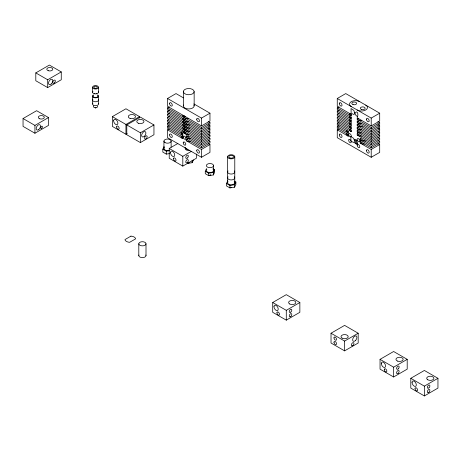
<?xml version="1.0" encoding="UTF-8"?>
<svg xmlns="http://www.w3.org/2000/svg" width="461" height="461" viewBox="0 0 461 461"><rect width="100%" height="100%" fill="white"/><g stroke="black" fill="none" stroke-linecap="round" stroke-linejoin="round"><path stroke-width="0.69" d="M169.619 153.588L166.277 154.107L162.842 152.13L162.842 149.185L164.099 146.483M187.489 163.419L192.174 162.693L193.43 159.99M212.936 168.795L214.647 169.786L214.647 172.235L213.391 174.944L208.706 175.67L205.278 173.688L205.278 171.238L206.534 168.53M213.391 174.944L213.391 172.495L214.647 169.786M234.148 181.046L235.865 182.037L235.865 184.486L234.609 187.189L229.924 187.915L226.495 185.939L226.495 183.484L227.751 180.781M234.609 187.189L234.609 184.74L235.865 182.037M35.797 72.901L49.379 65.059L61.261 71.916L61.261 79.759L47.679 87.596L35.797 80.738L35.797 72.901L47.679 79.759L61.261 71.916M23.05 118.54L36.626 110.703L48.509 117.561L48.509 125.404L34.932 133.241L23.05 126.383L23.05 118.54L34.932 125.404L48.509 117.561M127.178 133.54L125.945 134.255L112.363 126.412L112.363 116.616L125.945 108.773L139.522 116.616L139.522 118.016M193.914 103.921L209.962 113.181L209.962 121.024L201.474 125.922L167.527 106.324L167.527 98.487L176.016 93.583L183.42 97.859M112.363 116.616L125.945 124.453L139.522 116.616M126.792 124.943L140.375 117.106L153.951 124.943L153.951 134.745L140.375 142.582L126.792 134.745L126.792 124.943L140.375 132.785L153.951 124.943M208.147 121.543L209.962 122.591L209.962 124.159L201.474 129.057L167.527 109.459L167.527 107.891L169.348 106.843M208.147 124.677L209.962 125.726L209.962 127.294L201.474 132.198L167.527 112.593L167.527 111.026L169.348 109.977M208.147 127.812L209.962 128.861L209.962 130.434L201.474 135.332L167.527 115.734L167.527 114.167L169.348 113.112M208.752 131.299L209.962 132.002L209.962 133.569L201.474 138.467L167.527 118.869L167.527 117.301L169.348 116.253M208.147 134.088L209.962 135.136L209.962 136.704L201.474 141.602L167.527 122.004L167.527 120.436L168.743 119.733M208.13 143.486L209.962 144.541L209.962 152.384L201.474 157.282L167.527 137.683L167.527 129.846L182.804 138.663L182.804 137.096L167.527 128.273L167.527 126.706L182.804 135.528L182.804 133.961L167.527 125.138L167.527 123.571L169.348 122.522M167.527 126.706L169.348 125.657M167.527 129.846L169.348 128.792M167.527 98.487L201.474 118.085L209.962 113.181M167.527 107.891L201.474 127.49L209.962 122.591M196.386 154.06L196.386 158.261L182.804 166.104L169.227 158.261L169.227 148.465L177.865 143.475M167.527 111.026L201.474 130.63L209.962 125.726M167.527 114.167L201.474 133.765L209.962 128.861M167.527 117.301L201.474 136.9L209.962 132.002M167.527 120.436L201.474 140.035L209.962 135.136M167.527 123.571L201.474 143.169L209.962 138.271L209.962 139.839L201.474 144.737L186.198 135.92L186.198 137.487L201.474 146.304L209.962 141.406L209.962 142.973L201.474 147.877L186.198 139.055L186.198 140.622L201.474 149.445L209.962 144.541M169.227 148.465L182.804 156.302L191.448 151.312M337.262 129.846L348.297 136.214L348.297 134.647L337.262 128.273L337.262 126.706L348.297 133.079L348.297 131.512L337.262 125.138L337.262 123.571L351.27 131.656L351.27 130.088L337.262 122.004L337.262 120.436L351.27 128.521L351.27 126.954L337.262 118.869L337.262 117.301L351.27 125.386L351.27 123.819L337.262 115.734L337.262 114.167L351.27 122.251L351.27 120.678L337.262 112.593L337.262 111.026L351.27 119.111L351.27 117.543L337.262 109.459L337.262 107.891L351.27 115.976L351.27 114.409L337.262 106.324L337.262 98.487L345.75 93.583L379.697 113.181L379.697 121.024L371.209 125.922L357.206 117.837L357.206 119.405L371.209 127.49L379.697 122.591L379.697 124.159L371.209 129.057L357.206 120.972L357.206 122.545L371.209 130.63L379.697 125.726L379.697 127.294L371.209 132.198L357.206 124.113L357.206 125.68L371.209 133.765L379.697 128.861L379.697 130.434L371.209 135.332L357.206 127.248L357.206 128.815L371.209 136.9L379.697 132.002L379.697 133.569L371.209 138.467L357.206 130.382L357.206 131.95L371.209 140.035L379.697 135.136L379.697 136.704L371.209 141.602L357.206 133.517L357.206 135.085L371.209 143.169L379.697 138.271L379.697 139.839L371.209 144.737L360.179 138.369L360.179 139.937L371.209 146.304L379.697 141.406L379.697 142.973L371.209 147.877L360.179 141.504L360.179 143.071L371.209 149.445L379.697 144.541L379.697 152.384L371.209 157.282L337.262 137.683L337.262 129.846L339.083 128.792M337.262 107.891L339.083 106.843M337.262 111.026L339.083 109.977M337.262 114.167L339.083 113.112M337.262 117.301L339.083 116.253M337.262 120.436L338.478 119.733M337.262 123.571L339.083 122.522M337.262 126.706L339.083 125.657M337.262 98.487L371.209 118.085L379.697 113.181M272.699 302.508L286.281 294.665L299.857 302.508L299.857 312.304L286.281 320.147L272.699 312.304L272.699 302.508L286.281 310.345L299.857 302.508M331.021 333.228L344.603 325.385L358.18 333.228L358.18 343.024L344.603 350.867L331.021 343.024L331.021 333.228L344.603 341.065L358.18 333.228M380.043 359.344L393.625 351.507L407.201 359.344L407.201 369.146L393.625 376.983L380.043 369.146L380.043 359.344L393.625 367.187L407.201 359.344M410.791 378.302L424.374 370.46L437.95 378.302L437.95 388.099L424.374 395.941L410.791 388.099L410.791 378.302L424.374 386.139L437.95 378.302M162.842 149.185L166.277 151.168L169.619 150.649M205.278 171.238L208.706 173.215L213.391 172.495M226.495 183.484L229.924 185.466L234.609 184.74M377.87 121.537L379.697 122.591M377.87 124.672L379.697 125.726M377.87 127.806L379.697 128.861M378.481 131.299L379.697 132.002M378.481 134.433L379.697 135.136M377.87 137.217L379.697 138.271M377.859 140.346L379.697 141.406M377.859 143.48L379.697 144.541M208.147 137.222L209.962 138.271M208.13 140.351L209.962 141.406M424.374 386.139L424.374 395.941M393.625 367.187L393.625 376.983M371.209 118.085L371.209 125.922M371.209 127.49L371.209 129.057M371.209 130.63L371.209 132.198M371.209 133.765L371.209 135.332M371.209 136.9L371.209 138.467M371.209 140.035L371.209 141.602M371.209 143.169L371.209 144.737M371.209 146.304L371.209 147.877M371.209 149.445L371.209 157.282M344.603 341.065L344.603 350.867M286.281 310.345L286.281 320.147M234.782 156.792A3.602 2.08 0 0 1 229.382 158.59A3.602 2.08 0 0 1 229.382 154.994A3.602 2.08 0 0 1 234.782 156.792L234.782 182.763M229.924 185.466L229.924 187.915M227.578 156.792L227.578 182.763M213.564 165.614A3.602 2.08 0 0 1 208.165 167.412A3.602 2.08 0 0 1 208.165 163.811A3.602 2.08 0 0 1 213.564 165.614L213.564 170.512M208.706 173.215L208.706 175.67M201.474 118.085L201.474 125.922M201.474 127.49L201.474 129.057M201.474 130.63L201.474 132.198M201.474 133.765L201.474 135.332M201.474 136.9L201.474 138.467M201.474 140.035L201.474 141.602M201.474 143.169L201.474 144.737M201.474 146.304L201.474 147.877M201.474 149.445L201.474 157.282M194.15 91.624A5.399 3.118 0 0 1 186.048 94.326A5.399 3.118 0 0 1 186.048 88.927A5.399 3.118 0 0 1 194.15 91.624L194.15 105.834M192.174 160.244L192.174 162.693M184.504 116.126L184.504 117.693M184.504 119.261L184.504 120.828M184.504 122.396L184.504 123.963M184.504 125.53L184.504 127.098M184.504 128.665L184.504 130.238M184.504 131.806L184.504 133.373M183.345 91.624L183.345 105.834M182.804 156.302L182.804 166.104M171.129 141.112L171.129 147.128M166.277 151.168L166.277 154.107M163.932 141.112L163.932 148.465M146.004 243.783A3.602 2.08 0 0 1 140.605 245.586A3.602 2.08 0 0 1 140.605 241.985A3.602 2.08 0 0 1 146.004 243.783L146.004 255.544M140.375 132.785L140.375 142.582M138.801 243.783L138.801 255.544M125.945 124.453L125.945 134.255M98.521 87.29A3.002 1.735 0 0 1 94.021 88.789A3.002 1.735 0 0 1 94.021 85.786A3.002 1.735 0 0 1 98.521 87.29L98.521 92.188M98.521 96.107L98.521 103.95M92.517 87.29L92.517 92.188M92.517 96.107L92.517 103.95M47.679 79.759L47.679 87.596M34.932 125.404L34.932 133.241M145.883 255.008A3.602 2.08 0 0 1 142.403 257.624A3.602 2.08 0 0 1 138.928 255.008M213.08 169.475A3.602 2.08 0 0 1 209.962 172.593A3.602 2.08 0 0 1 206.845 169.475M210.896 174.973A3.602 2.08 0 0 1 209.962 175.042M210.562 174.921A0.599 0.346 0 0 1 209.962 175.266M234.297 176.822A3.602 2.08 0 0 1 231.18 179.94A3.602 2.08 0 0 1 228.062 176.822M234.297 181.72A3.602 2.08 0 0 1 231.18 184.838A3.602 2.08 0 0 1 228.062 181.72M231.606 187.414A0.599 0.346 0 0 1 230.754 187.414M169.331 150.263A3.602 2.08 0 0 1 164.986 149.934A3.602 2.08 0 0 1 164.41 147.422M189.045 162.975A0.599 0.346 0 0 1 188.445 162.975M193.966 105.027A5.399 3.118 0 0 1 188.745 108.952A5.399 3.118 0 0 1 183.53 105.027M189.678 150.47A3.602 2.08 0 0 1 185.27 147.923M187.817 149.491A3.602 2.08 0 0 1 185.143 147.485M189.788 131.195A5.999 3.463 0 0 1 182.746 127.783M186.693 129.472A5.999 3.463 0 0 1 183.547 127.951M188.745 121.842A5.999 3.463 0 0 1 182.746 118.379M185.748 119.808A5.999 3.463 0 0 1 183.547 118.54M182.804 138.663A5.999 3.463 0 0 1 181.046 136.214M182.804 137.096A5.999 3.463 0 0 1 181.853 136.375M185.748 116.673A5.999 3.463 0 0 1 183.547 115.406M186.693 123.202A5.999 3.463 0 0 1 183.547 121.681M188.745 118.708A5.999 3.463 0 0 1 182.746 115.244M189.788 124.925A5.999 3.463 0 0 1 182.746 121.514M186.693 126.337A5.999 3.463 0 0 1 183.547 124.816M189.788 128.06A5.999 3.463 0 0 1 182.746 124.649M185.748 132.353A5.999 3.463 0 0 1 183.547 131.085M188.745 134.387A5.999 3.463 0 0 1 182.746 130.924M188.889 136.813A5.999 3.463 0 0 1 186.198 135.92M190.445 138.502A5.999 3.463 0 0 1 186.198 137.487M187.443 139.608A5.999 3.463 0 0 1 186.198 139.055M190.445 141.636A5.999 3.463 0 0 1 186.198 140.622M182.804 135.528A5.999 3.463 0 0 1 181.046 133.079M182.804 133.961A5.999 3.463 0 0 1 181.254 132.405M234.297 170.945A3.602 2.08 0 0 1 231.18 174.062A3.602 2.08 0 0 1 228.062 170.945M97.599 95.415A2.403 1.383 0 0 1 95.519 97.496A2.403 1.383 0 0 1 93.439 95.415M97.64 94.885A3.002 1.735 0 0 1 97.64 97.334A3.002 1.735 0 0 1 93.399 97.334A3.002 1.735 0 0 1 93.399 94.885M98.418 99.582A3.002 1.735 0 0 1 95.127 101.748A3.002 1.735 0 0 1 92.92 99.161M98.418 91.739A3.002 1.735 0 0 1 95.127 93.906A3.002 1.735 0 0 1 92.92 91.324M96.718 93.387A2.403 1.383 0 0 1 96.142 93.525M94.897 93.525A2.403 1.383 0 0 1 94.321 93.387M97.605 106.122A2.161 1.245 0 0 1 95.237 107.684A2.161 1.245 0 0 1 93.646 105.823M98.418 103.5A3.002 1.735 0 0 1 95.127 105.667A3.002 1.735 0 0 1 92.92 103.08M351.27 128.521A5.999 3.463 0 0 1 349.507 126.072M351.27 126.954A5.999 3.463 0 0 1 350.314 126.233M351.27 117.543A5.999 3.463 0 0 1 350.314 116.829M351.27 119.111A5.999 3.463 0 0 1 349.715 115.769M348.297 136.214A5.999 3.463 0 0 1 346.539 133.765M348.297 134.647A5.999 3.463 0 0 1 347.346 133.926M358.451 118.391A5.999 3.463 0 0 1 357.206 117.837M365.694 105.096A5.999 3.463 0 0 1 365.694 110A5.999 3.463 0 0 1 357.206 110M351.27 120.678A5.999 3.463 0 0 1 350.314 119.964M361.453 120.419A5.999 3.463 0 0 1 357.206 119.405M351.27 122.251A5.999 3.463 0 0 1 349.507 119.797M358.451 121.525A5.999 3.463 0 0 1 357.206 120.972M361.453 123.56A5.999 3.463 0 0 1 357.206 122.545M362.496 126.642A5.999 3.463 0 0 1 357.206 125.68M358.451 127.795A5.999 3.463 0 0 1 357.206 127.248M359.401 124.919A5.999 3.463 0 0 1 357.206 124.113M361.453 129.829A5.999 3.463 0 0 1 357.206 128.815M358.451 130.936A5.999 3.463 0 0 1 357.206 130.382M361.453 132.964A5.999 3.463 0 0 1 357.206 131.95M358.451 134.07A5.999 3.463 0 0 1 357.206 133.517M361.424 138.922A5.999 3.463 0 0 1 360.179 138.369M361.453 136.099A5.999 3.463 0 0 1 357.206 135.085M365.464 140.899A5.999 3.463 0 0 1 360.179 139.937M361.424 142.057A5.999 3.463 0 0 1 360.179 141.504M364.421 144.086A5.999 3.463 0 0 1 360.179 143.071M351.27 123.819A5.999 3.463 0 0 1 350.314 123.099M351.27 125.386A5.999 3.463 0 0 1 349.507 122.937M351.27 115.976A5.999 3.463 0 0 1 349.507 113.527M351.27 114.409A5.999 3.463 0 0 1 350.314 113.694M351.27 130.088A5.999 3.463 0 0 1 350.314 129.368M351.27 131.656A5.999 3.463 0 0 1 349.507 129.207M348.297 133.079A5.999 3.463 0 0 1 346.539 130.63M348.297 131.512A5.999 3.463 0 0 1 347.346 130.791M351.27 106.572A5.999 3.463 0 0 1 351.27 101.668A5.999 3.463 0 0 1 359.753 101.668M354.647 112.789L354.342 114.19L353.76 114.466L351.138 113.25L351.028 108.508L353.806 110.34L354.647 112.789M354.463 140.761L354.157 142.161L353.575 142.437L350.954 141.222L350.838 136.479L353.622 138.312L354.463 140.761M357.644 143.446L356.935 144.535L355.062 143.267A1.274 0.738 60 0 1 354.78 142.391C360.819 146.805 349.686 135.419 357.58 140.651A1.798 1.037 60 0 0 359.384 141.694L359.586 141.504A1.798 1.037 60 0 0 359.713 140.461L359.586 140.035A1.798 1.037 60 0 0 357.379 138.761L357.252 139.043A1.798 1.037 60 0 0 357.379 140.23L357.315 140.847L356.076 140.271L355.8 140.64L357.125 141.838L357.644 143.446M357.546 116.472C356.745 116.535 353.051 113.066 356.48 111.873C358.157 111.983 358.053 115.596 357.546 116.472M95.185 107.816L95.865 107.868L95.185 107.816M348.891 133.863L348.764 134.145A1.798 1.037 60 0 0 348.891 135.332L349.092 135.753A1.798 1.037 60 0 0 350.896 136.79L351.098 136.606A1.798 1.037 60 0 0 351.224 135.563L351.098 135.136A1.798 1.037 60 0 0 348.891 133.863M348.891 139.741L348.764 140.023A1.798 1.037 60 0 0 348.891 141.21L349.092 141.631A1.798 1.037 60 0 0 350.896 142.674L351.098 142.484A1.798 1.037 60 0 0 351.224 141.441L351.098 141.014A1.798 1.037 60 0 0 348.891 139.741M130.918 236.141L124.977 239.576L125.081 240.02A5.399 3.118 0 0 0 128.901 242.227L129.679 242.284L135.62 238.856L135.517 238.406A5.399 3.118 0 0 0 131.696 236.205L130.918 236.141M164.986 142.582A3.602 2.08 0 0 0 171.008 141.654A3.602 2.08 0 0 0 166.6 139.107A3.602 2.08 0 0 0 164.986 142.582M170.501 152.626A3.002 1.735 60 0 0 173.682 156.584A3.002 1.735 60 0 0 173.682 152.343A3.002 1.735 60 0 0 170.501 152.626M173.469 158.751A1.798 1.037 60 0 0 175.382 161.125A1.798 1.037 60 0 0 175.382 158.584A1.798 1.037 60 0 0 173.469 158.751M187.379 158.025A1.798 1.037 -60 0 0 187.95 155.236A1.798 1.037 -60 0 0 185.818 157.12A1.798 1.037 -60 0 0 187.379 158.025M187.379 162.433A1.798 1.037 -60 0 0 187.95 159.644A1.798 1.037 -60 0 0 185.818 161.534A1.798 1.037 -60 0 0 187.379 162.433M169.567 103.581A1.919 1.106 60 0 0 171.601 106.116A1.919 1.106 60 0 0 171.601 103.397A1.919 1.106 60 0 0 169.567 103.581M196.726 119.261A1.919 1.106 60 0 0 198.76 121.796A1.919 1.106 60 0 0 198.76 119.076A1.919 1.106 60 0 0 196.726 119.261M169.567 134.94A1.919 1.106 60 0 0 171.601 137.476A1.919 1.106 60 0 0 171.601 134.756A1.919 1.106 60 0 0 169.567 134.94M196.726 150.62A1.919 1.106 60 0 0 198.76 153.15A1.919 1.106 60 0 0 198.76 150.436A1.919 1.106 60 0 0 196.726 150.62M183.23 136.946A1.798 1.037 60 0 0 185.138 139.326A1.798 1.037 60 0 0 185.138 136.779A1.798 1.037 60 0 0 183.23 136.946M183.23 142.829A1.798 1.037 60 0 0 185.138 145.203A1.798 1.037 60 0 0 185.138 142.656A1.798 1.037 60 0 0 183.23 142.829M412.065 382.469A3.002 1.735 60 0 0 415.246 386.427A3.002 1.735 60 0 0 415.246 382.181A3.002 1.735 60 0 0 412.065 382.469M415.038 388.594A1.798 1.037 60 0 0 416.946 390.968A1.798 1.037 60 0 0 416.946 388.421A1.798 1.037 60 0 0 415.038 388.594M428.943 387.862A1.798 1.037 -60 0 0 429.514 385.073A1.798 1.037 -60 0 0 427.387 386.963A1.798 1.037 -60 0 0 428.943 387.862M428.943 392.271A1.798 1.037 -60 0 0 429.514 389.482A1.798 1.037 -60 0 0 427.387 391.372A1.798 1.037 -60 0 0 428.943 392.271M427.768 379.772A3.602 2.08 0 0 0 433.789 378.838A3.602 2.08 0 0 0 429.381 376.291A3.602 2.08 0 0 0 427.768 379.772M381.316 363.51A3.002 1.735 60 0 0 384.497 367.469A3.002 1.735 60 0 0 384.497 363.228A3.002 1.735 60 0 0 381.316 363.51M384.29 369.636A1.798 1.037 60 0 0 386.197 372.01A1.798 1.037 60 0 0 386.197 369.463A1.798 1.037 60 0 0 384.29 369.636M398.195 368.904A1.798 1.037 -60 0 0 398.765 366.115A1.798 1.037 -60 0 0 396.639 368.005A1.798 1.037 -60 0 0 398.195 368.904M398.195 373.312A1.798 1.037 -60 0 0 398.765 370.529A1.798 1.037 -60 0 0 396.639 372.413A1.798 1.037 -60 0 0 398.195 373.312M397.762 361.147A3.602 2.08 0 0 0 403.162 359.344A3.602 2.08 0 0 0 397.762 357.546A3.602 2.08 0 0 0 397.762 361.147M355.333 340.667A3.002 1.735 -60 0 0 356.284 336.017A3.002 1.735 -60 0 0 352.734 339.163A3.002 1.735 -60 0 0 355.333 340.667M352.993 345.479A1.798 1.037 -60 0 0 353.564 342.69A1.798 1.037 -60 0 0 351.432 344.58A1.798 1.037 -60 0 0 352.993 345.479M333.995 337.884A1.798 1.037 60 0 0 335.902 340.258A1.798 1.037 60 0 0 335.902 337.711A1.798 1.037 60 0 0 333.995 337.884M333.995 342.293A1.798 1.037 60 0 0 335.902 344.667A1.798 1.037 60 0 0 335.902 342.12A1.798 1.037 60 0 0 333.995 342.293M342.056 338.126A3.602 2.08 0 0 0 348.078 337.193A3.602 2.08 0 0 0 343.67 334.651A3.602 2.08 0 0 0 342.056 338.126M273.972 306.674A3.002 1.735 60 0 0 277.153 310.633A3.002 1.735 60 0 0 277.153 306.386A3.002 1.735 60 0 0 273.972 306.674M276.946 312.794A1.798 1.037 60 0 0 278.853 315.174A1.798 1.037 60 0 0 278.853 312.627A1.798 1.037 60 0 0 276.946 312.794M290.851 312.068A1.798 1.037 -60 0 0 291.421 309.279A1.798 1.037 -60 0 0 289.295 311.163A1.798 1.037 -60 0 0 290.851 312.068M290.851 316.477A1.798 1.037 -60 0 0 291.421 313.687A1.798 1.037 -60 0 0 289.295 315.578A1.798 1.037 -60 0 0 290.851 316.477M289.675 303.978A3.602 2.08 0 0 0 295.697 303.044A3.602 2.08 0 0 0 291.289 300.497A3.602 2.08 0 0 0 289.675 303.978M113.636 120.782A3.002 1.735 60 0 0 116.823 124.741A3.002 1.735 60 0 0 116.823 120.494A3.002 1.735 60 0 0 113.636 120.782M116.61 126.902A1.798 1.037 60 0 0 118.517 129.282A1.798 1.037 60 0 0 118.517 126.735A1.798 1.037 60 0 0 116.61 126.902M130.083 118.414A3.602 2.08 0 0 0 135.488 116.616A3.602 2.08 0 0 0 130.083 114.812A3.602 2.08 0 0 0 130.083 118.414M39.796 118.817A3.002 1.735 0 0 0 44.296 117.319A3.002 1.735 0 0 0 39.796 115.815A3.002 1.735 0 0 0 39.796 118.817M41.738 128.198A1.262 0.726 -60 0 0 42.141 126.245A1.262 0.726 -60 0 0 40.649 127.57A1.262 0.726 -60 0 0 41.738 128.198M38.874 129.408A3.002 1.735 -60 0 0 39.825 124.764A3.002 1.735 -60 0 0 36.275 127.91A3.002 1.735 -60 0 0 38.874 129.408M48.301 70.723A3.002 1.735 0 0 0 52.802 69.225A3.002 1.735 0 0 0 48.301 67.721A3.002 1.735 0 0 0 48.301 70.723M51.2 84.011A3.002 1.735 -60 0 0 52.151 79.367A3.002 1.735 -60 0 0 48.601 82.513A3.002 1.735 -60 0 0 51.2 84.011M54.375 82.945A1.798 1.037 -60 0 0 54.945 80.156A1.798 1.037 -60 0 0 52.813 82.046A1.798 1.037 -60 0 0 54.375 82.945M144.316 136.3A3.002 1.735 -60 0 0 145.267 131.656A3.002 1.735 -60 0 0 141.717 134.802A3.002 1.735 -60 0 0 144.316 136.3M146.218 138.669A1.798 1.037 -60 0 0 146.788 135.88A1.798 1.037 -60 0 0 144.656 137.77A1.798 1.037 -60 0 0 146.218 138.669M138.571 123.312A3.602 2.08 0 0 0 143.97 121.514A3.602 2.08 0 0 0 138.571 119.716A3.602 2.08 0 0 0 138.571 123.312M229.981 157.99A2.403 1.383 0 0 0 233.583 156.792A2.403 1.383 0 0 0 229.981 155.593A2.403 1.383 0 0 0 229.981 157.99M94.246 88.022A1.798 1.037 0 0 0 97.259 87.555A1.798 1.037 0 0 0 95.052 86.288A1.798 1.037 0 0 0 94.246 88.022M339.302 103.581A1.919 1.106 60 0 0 341.336 106.116A1.919 1.106 60 0 0 341.336 103.397A1.919 1.106 60 0 0 339.302 103.581M366.46 119.261A1.919 1.106 60 0 0 368.495 121.796A1.919 1.106 60 0 0 368.495 119.076A1.919 1.106 60 0 0 366.46 119.261M339.302 134.94A1.919 1.106 60 0 0 341.336 137.476A1.919 1.106 60 0 0 341.336 134.756A1.919 1.106 60 0 0 339.302 134.94M366.46 150.62A1.919 1.106 60 0 0 368.495 153.15A1.919 1.106 60 0 0 368.495 150.436A1.919 1.106 60 0 0 366.46 150.62M357.206 145.278A1.798 1.037 60 0 0 359.119 147.653A1.798 1.037 60 0 0 359.119 145.106A1.798 1.037 60 0 0 357.206 145.278M361.522 109.482A2.403 1.383 0 0 0 365.124 108.283A2.403 1.383 0 0 0 361.522 107.085A2.403 1.383 0 0 0 361.522 109.482M353.04 104.584A2.403 1.383 0 0 0 356.641 103.385A2.403 1.383 0 0 0 353.04 102.186A2.403 1.383 0 0 0 353.04 104.584"/></g></svg>
